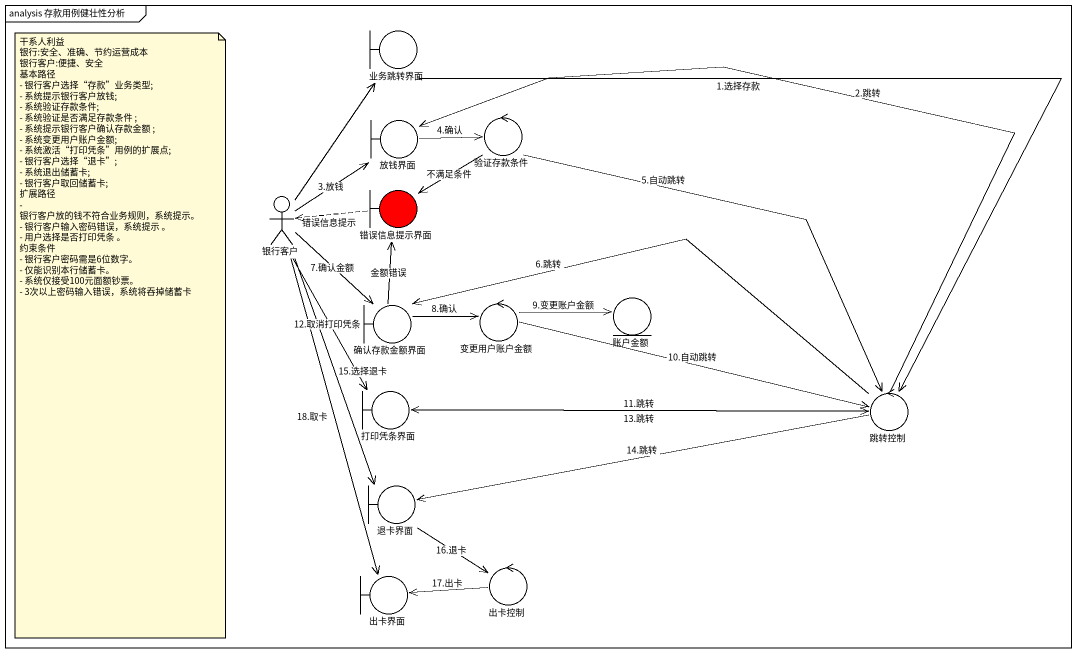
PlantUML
@startuml
mainframe analysis 存款用例健壮性分析
boundary 业务跳转界面
boundary 放钱界面
control 验证存款条件
actor 银行客户
boundary 错误信息提示界面 #FF0000
boundary 确认存款金额界面
control 变更用户账户金额
entity 账户金额
boundary 打印凭条界面
control 跳转控制
boundary 退卡界面
boundary 出卡界面
control 出卡控制
业务跳转界面 --> 跳转控制 : 1.选择存款
放钱界面 -right-> 验证存款条件 : 4.确认
验证存款条件 --> 错误信息提示界面 : 不满足条件
验证存款条件 --> 跳转控制 : 5.自动跳转
银行客户 -up-> 业务跳转界面
银行客户 -up-> 放钱界面 : 3.放钱
银行客户 --> 确认存款金额界面 : 7.确认金额
银行客户 --> 打印凭条界面 : 12.取消打印凭条
银行客户 --> 退卡界面 : 15.选择退卡
银行客户 --> 出卡界面 : 18.取卡
错误信息提示界面 .left.> 银行客户 : 错误信息提示
确认存款金额界面 -up-> 错误信息提示界面 : 金额错误
确认存款金额界面 -right-> 变更用户账户金额 : 8.确认
变更用户账户金额 -right-> 账户金额 : 9.变更账户金额
变更用户账户金额 -right-> 跳转控制 : 10.自动跳转
打印凭条界面 -right-> 跳转控制 : 13.跳转
跳转控制 -left-> 放钱界面 : 2.跳转
跳转控制 -left-> 确认存款金额界面 : 6.跳转
跳转控制 -left-> 打印凭条界面 : 11.跳转
跳转控制 -left-> 退卡界面 : 14.跳转
退卡界面 --> 出卡控制 : 16.退卡
出卡控制 -left-> 出卡界面 : 17.出卡
note as N1
  干系人利益
  银行:安全、准确、节约运营成本
  银行客户:便捷、安全
  基本路径
  - 银行客户选择“存款”业务类型;
  - 系统提示银行客户放钱;
  - 系统验证存款条件;
  - 系统验证是否满足存款条件 ;
  - 系统提示银行客户确认存款金额 ;
  - 系统变更用户账户金额;
  - 系统激活“打印凭条”用例的扩展点;
  - 银行客户选择“退卡”;
  - 系统退出储蓄卡;
  - 银行客户取回储蓄卡;
  扩展路径
  - 银行客户放的钱不符合业务规则，系统提示。
  - 银行客户输入密码错误，系统提示 。
  - 用户选择是否打印凭条 。
  约束条件
  - 银行客户密码需是6位数字。
  - 仅能识别本行储蓄卡。
  - 系统仅接受100元面额钞票。
  - 3次以上密码输入错误，系统将吞掉储蓄卡
end note
@enduml
